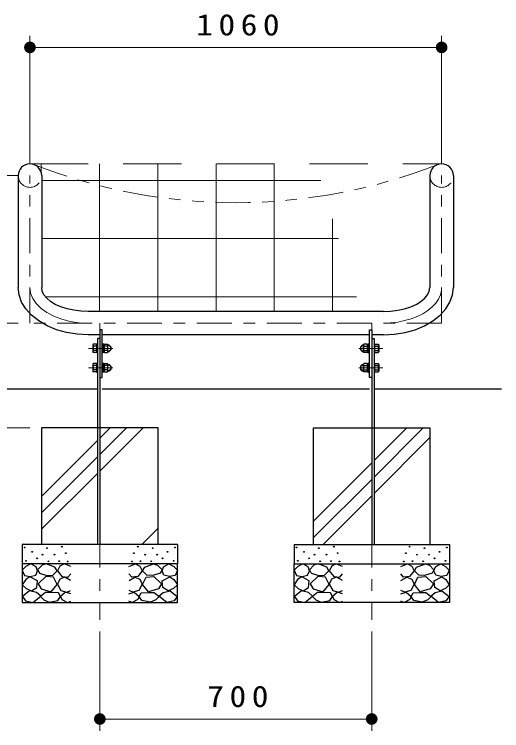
# Model space of a CAD drawing. Units: millimetres on the paper, scale 1:30. Extents: x -385 to 0, y 0 to 267.
# Drawn here: x -182.3 to -140.5, y 82.7 to 144.3 of the extents above; entities that cross this region are included whole.
import ezdxf

# ---------------------------------------------------------------- set-up
doc = ezdxf.new("R2010")
doc.units = ezdxf.units.MM
for name, pattern in [('USER1', [4.5, 2.5, -2]), ('USER2', [6, 3, -1, 1, -1]), ('USER3', [8, 3, -1, 1, -1, 1, -1]), ('USER4', [8, 5, -3])]:
    doc.linetypes.add(name, pattern=pattern)
doc.layers.add('LY_1', color=7, linetype='Continuous', lineweight=25)
doc.styles.add('ＭＳ ゴシック', font='')
doc.styles.get('ＭＳ ゴシック').set_extended_font_data('MS Gothic')

# ---------------------------------------------------------------- blocks, each defined once
blk = doc.blocks.new('filled_dot')
at = {"color": 0, "linetype": 'Continuous', "lineweight": -2, "const_width": 1.25}
blk.add_lwpolyline([(-0.625, 0, 1), (0.625, 0, 1)], format="xyb", close=True, dxfattribs=at)

msp = doc.modelspace()

# ---------------------------------------------------------------- linework, layer by layer
at = {"layer": 'LY_1', "lineweight": 13}
for p, q in [((-180.974, 131.414), (-180.974, 142.423)), ((-145.641, 131.414), (-145.641, 142.423)), ((-180.974, 141.423), (-145.641, 141.423)), ((-180, 130.673), (-180, 131.423)), ((-175, 118.756), (-175, 131.423)), ((-170, 118.756), (-170, 131.423)), ((-165, 118.756), (-165, 131.423)), ((-160, 118.756), (-160, 131.423)), ((-181.974, 130.414), (-202.983, 130.414)), ((-156.009, 130), (-179.966, 130)), ((-155, 118.756), (-155, 126.696)), ((-154.482, 125), (-179.966, 125)), ((-152.955, 120), (-179.643, 120)), ((-181.974, 117.748), (-192.983, 117.748)), ((-180.974, 108.748), (-192.983, 108.748)), ((-174.974, 105.04), (-171.267, 108.748)), ((-174.974, 106.454), (-172.681, 108.748)), ((-174.974, 107.868), (-174.095, 108.748)), ((-151.441, 104.531), (-147.225, 108.748)), ((-151.441, 105.946), (-148.639, 108.748)), ((-179.974, 102.868), (-175.174, 107.668)), ((-151.441, 103.117), (-146.641, 107.917)), ((-179.974, 101.454), (-175.174, 106.254)), ((-156.641, 100.746), (-151.641, 105.746)), ((-179.974, 100.04), (-175.174, 104.84)), ((-156.641, 99.331), (-151.641, 104.331)), ((-155.811, 98.748), (-151.641, 102.917)), ((-171.367, 98.748), (-169.974, 100.14)), ((-174.974, 91.278), (-174.974, 82.748)), ((-151.641, 91.278), (-151.641, 82.748)), ((-151.641, 83.748), (-174.974, 83.748))]:
    msp.add_line(p, q, dxfattribs=at)
at = {"layer": 'LY_1', "linetype": 'USER4', "lineweight": 13}
msp.add_line((-180.974, 131.423), (-145.641, 131.423), dxfattribs=at)
at = {"layer": 'LY_1'}
for p, q in [((-181.983, 130.414), (-181.983, 120.809)), ((-179.966, 130.414), (-179.966, 120.809)), ((-146.649, 130.414), (-146.649, 120.809)), ((-144.633, 130.414), (-144.633, 120.809)), ((-150.641, 118.756), (-175.974, 118.756)), ((-174.774, 117.18), (-174.974, 117.18)), ((-174.974, 117.18), (-174.974, 98.748)), ((-174.774, 113.081), (-174.774, 117.18)), ((-151.841, 113.081), (-151.841, 117.18)), ((-151.841, 117.18), (-151.641, 117.18)), ((-151.641, 117.18), (-151.641, 98.748)), ((-174.974, 116.739), (-175.974, 116.739)), ((-174.974, 116.414), (-175.174, 116.414)), ((-175.174, 116.414), (-175.174, 98.748)), ((-151.841, 116.739), (-174.774, 116.739)), ((-150.641, 116.739), (-151.641, 116.739)), ((-151.641, 116.414), (-151.441, 116.414)), ((-151.441, 116.414), (-151.441, 98.748)), ((-175.537, 115.947), (-175.574, 115.881)), ((-175.574, 115.881), (-175.574, 115.281)), ((-175.241, 115.947), (-175.537, 115.947)), ((-175.241, 115.764), (-175.537, 115.764)), ((-175.241, 115.981), (-175.174, 115.981)), ((-175.241, 115.181), (-175.241, 115.981)), ((-174.774, 115.981), (-174.708, 115.981)), ((-174.708, 115.981), (-174.708, 115.181)), ((-174.608, 115.939), (-174.708, 115.939)), ((-174.608, 115.897), (-174.58, 115.946)), ((-174.608, 115.223), (-174.608, 115.939)), ((-174.58, 115.946), (-174.303, 115.946)), ((-174.303, 115.763), (-174.58, 115.763)), ((-174.274, 115.897), (-174.303, 115.946)), ((-174.274, 115.265), (-174.274, 115.897)), ((-152.341, 115.897), (-152.313, 115.946)), ((-152.341, 115.265), (-152.341, 115.897)), ((-152.036, 115.946), (-152.313, 115.946)), ((-152.313, 115.763), (-152.036, 115.763)), ((-152.008, 115.897), (-152.036, 115.946)), ((-152.008, 115.939), (-151.908, 115.939)), ((-152.008, 115.223), (-152.008, 115.939)), ((-151.841, 115.981), (-151.908, 115.981)), ((-151.908, 115.981), (-151.908, 115.181)), ((-151.374, 115.981), (-151.441, 115.981)), ((-151.374, 115.181), (-151.374, 115.981)), ((-151.374, 115.947), (-151.079, 115.947)), ((-151.374, 115.764), (-151.079, 115.764)), ((-151.079, 115.947), (-151.041, 115.881)), ((-151.041, 115.881), (-151.041, 115.281)), ((-175.537, 115.215), (-175.574, 115.281)), ((-175.241, 115.398), (-175.537, 115.398)), ((-175.241, 115.215), (-175.537, 115.215)), ((-175.174, 115.181), (-175.241, 115.181)), ((-174.708, 115.181), (-174.774, 115.181)), ((-174.608, 115.608), (-174.708, 115.581)), ((-174.608, 115.581), (-174.708, 115.554)), ((-174.608, 115.223), (-174.708, 115.223)), ((-174.608, 115.265), (-174.58, 115.216)), ((-174.303, 115.398), (-174.58, 115.398)), ((-174.58, 115.216), (-174.303, 115.216)), ((-174.274, 115.265), (-174.303, 115.216)), ((-152.341, 115.265), (-152.313, 115.216)), ((-152.313, 115.398), (-152.036, 115.398)), ((-152.036, 115.216), (-152.313, 115.216)), ((-152.008, 115.265), (-152.036, 115.216)), ((-152.008, 115.608), (-151.908, 115.581)), ((-152.008, 115.581), (-151.908, 115.554)), ((-152.008, 115.223), (-151.908, 115.223)), ((-151.908, 115.181), (-151.841, 115.181)), ((-151.441, 115.181), (-151.374, 115.181)), ((-151.374, 115.398), (-151.079, 115.398)), ((-151.374, 115.215), (-151.079, 115.215)), ((-151.079, 115.215), (-151.041, 115.281)), ((-175.537, 114.28), (-175.574, 114.214)), ((-175.574, 114.214), (-175.574, 113.614)), ((-175.241, 114.28), (-175.537, 114.28)), ((-175.241, 114.097), (-175.537, 114.097)), ((-175.241, 114.314), (-175.174, 114.314)), ((-175.241, 113.514), (-175.241, 114.314)), ((-174.774, 114.314), (-174.708, 114.314)), ((-174.708, 114.314), (-174.708, 113.514)), ((-174.608, 114.273), (-174.708, 114.273)), ((-174.608, 113.941), (-174.708, 113.914)), ((-174.608, 113.914), (-174.708, 113.887)), ((-174.608, 114.23), (-174.58, 114.279)), ((-174.608, 113.556), (-174.608, 114.273)), ((-174.58, 114.279), (-174.303, 114.279)), ((-174.303, 114.097), (-174.58, 114.097)), ((-174.274, 114.23), (-174.303, 114.279)), ((-174.274, 113.598), (-174.274, 114.23)), ((-152.341, 114.23), (-152.313, 114.279)), ((-152.341, 113.598), (-152.341, 114.23)), ((-152.036, 114.279), (-152.313, 114.279)), ((-152.313, 114.097), (-152.036, 114.097)), ((-152.008, 114.23), (-152.036, 114.279)), ((-152.008, 114.273), (-151.908, 114.273)), ((-152.008, 113.556), (-152.008, 114.273)), ((-152.008, 113.941), (-151.908, 113.914)), ((-152.008, 113.914), (-151.908, 113.887)), ((-151.841, 114.314), (-151.908, 114.314)), ((-151.908, 114.314), (-151.908, 113.514)), ((-151.374, 114.314), (-151.441, 114.314)), ((-151.374, 113.514), (-151.374, 114.314)), ((-151.374, 114.28), (-151.079, 114.28)), ((-151.374, 114.097), (-151.079, 114.097)), ((-151.079, 114.28), (-151.041, 114.214)), ((-151.041, 114.214), (-151.041, 113.614)), ((-175.537, 113.549), (-175.574, 113.614)), ((-175.241, 113.731), (-175.537, 113.731)), ((-175.241, 113.549), (-175.537, 113.549)), ((-175.174, 113.514), (-175.241, 113.514)), ((-174.708, 113.514), (-174.774, 113.514)), ((-174.608, 113.556), (-174.708, 113.556)), ((-174.608, 113.598), (-174.58, 113.549)), ((-174.303, 113.732), (-174.58, 113.732)), ((-174.58, 113.549), (-174.303, 113.549)), ((-174.274, 113.598), (-174.303, 113.549)), ((-152.341, 113.598), (-152.313, 113.549)), ((-152.313, 113.732), (-152.036, 113.732)), ((-152.036, 113.549), (-152.313, 113.549)), ((-152.008, 113.598), (-152.036, 113.549)), ((-152.008, 113.556), (-151.908, 113.556)), ((-151.908, 113.514), (-151.841, 113.514)), ((-151.441, 113.514), (-151.374, 113.514)), ((-151.374, 113.731), (-151.079, 113.731)), ((-151.374, 113.549), (-151.079, 113.549)), ((-151.079, 113.549), (-151.041, 113.614)), ((-174.974, 113.081), (-174.774, 113.081)), ((-151.641, 113.081), (-151.841, 113.081)), ((-175.174, 112.081), (-186.127, 112.081)), ((-151.841, 112.081), (-174.774, 112.081)), ((-140.489, 112.081), (-151.441, 112.081)), ((-179.974, 108.748), (-179.974, 98.748)), ((-169.974, 108.748), (-179.974, 108.748)), ((-169.974, 98.748), (-169.974, 108.748)), ((-156.641, 108.748), (-146.641, 108.748)), ((-156.641, 98.748), (-156.641, 108.748)), ((-146.641, 108.748), (-146.641, 98.748)), ((-181.641, 98.748), (-181.641, 97.081)), ((-168.308, 98.748), (-181.641, 98.748)), ((-168.308, 98.748), (-168.308, 97.081)), ((-158.308, 98.748), (-158.308, 97.081)), ((-158.308, 98.748), (-144.974, 98.748)), ((-144.974, 98.748), (-144.974, 97.081)), ((-181.641, 97.081), (-181.641, 93.748)), ((-168.308, 97.081), (-181.641, 97.081)), ((-168.308, 93.748), (-168.308, 97.081)), ((-158.308, 93.748), (-158.308, 97.081)), ((-158.308, 97.081), (-144.974, 97.081)), ((-144.974, 97.081), (-144.974, 93.748)), ((-181.641, 93.748), (-168.308, 93.748)), ((-144.974, 93.748), (-158.308, 93.748))]:
    msp.add_line(p, q, dxfattribs=at)
at = {"layer": 'LY_1', "linetype": 'USER2', "lineweight": 13}
for p, q in [((-180.974, 117.748), (-180.974, 130.414)), ((-145.641, 117.748), (-145.641, 130.414)), ((-145.641, 117.748), (-180.974, 117.748)), ((-174.974, 117.748), (-174.974, 92.278)), ((-151.641, 117.748), (-151.641, 92.278)), ((-175.937, 115.581), (-173.855, 115.581)), ((-150.679, 115.581), (-152.761, 115.581)), ((-175.937, 113.914), (-173.855, 113.914)), ((-150.679, 113.914), (-152.761, 113.914))]:
    msp.add_line(p, q, dxfattribs=at)
at = {"layer": 'LY_1'}
for points in [[(-175.974, 116.739), (-176.914, 116.789), (-177.831, 116.938), (-178.702, 117.183), (-179.506, 117.517), (-180.223, 117.931), (-180.835, 118.417), (-181.328, 118.962), (-181.689, 119.552), (-181.909, 120.173), (-181.983, 120.809)], [(-175.974, 118.756), (-176.599, 118.781), (-177.208, 118.856), (-177.787, 118.98), (-178.321, 119.148), (-178.797, 119.357), (-179.204, 119.602), (-179.531, 119.877), (-179.771, 120.175), (-179.917, 120.488), (-179.966, 120.809)], [(-150.641, 118.756), (-150.017, 118.781), (-149.408, 118.856), (-148.829, 118.98), (-148.295, 119.148), (-147.819, 119.357), (-147.412, 119.602), (-147.085, 119.877), (-146.845, 120.175), (-146.699, 120.488), (-146.649, 120.809)], [(-150.641, 116.739), (-149.701, 116.789), (-148.784, 116.938), (-147.913, 117.183), (-147.11, 117.517), (-146.393, 117.931), (-145.78, 118.417), (-145.288, 118.962), (-144.927, 119.552), (-144.707, 120.173), (-144.633, 120.809)], [(-177.474, 96.858), (-178.045, 97.069), (-178.404, 96.889), (-178.615, 96.488), (-178.224, 95.981), (-177.707, 95.939), (-177.474, 96.203)], [(-172.474, 96.858), (-171.904, 97.069), (-171.545, 96.889), (-171.334, 96.488), (-171.725, 95.981), (-172.242, 95.939), (-172.474, 96.203)], [(-154.141, 96.858), (-154.711, 97.069), (-155.071, 96.889), (-155.282, 96.488), (-154.891, 95.981), (-154.374, 95.939), (-154.141, 96.203)], [(-149.141, 96.858), (-148.571, 97.069), (-148.212, 96.889), (-148.001, 96.488), (-148.391, 95.981), (-148.909, 95.939), (-149.141, 96.203)], [(-177.485, 95.654), (-177.992, 95.918), (-178.414, 95.749), (-178.615, 95.316), (-178.319, 94.798), (-177.812, 94.64), (-177.485, 94.777)], [(-172.464, 95.654), (-171.957, 95.918), (-171.535, 95.749), (-171.334, 95.316), (-171.63, 94.798), (-172.137, 94.64), (-172.464, 94.777)], [(-154.152, 95.654), (-154.659, 95.918), (-155.081, 95.749), (-155.282, 95.316), (-154.986, 94.798), (-154.479, 94.64), (-154.152, 94.777)], [(-149.131, 95.654), (-148.624, 95.918), (-148.201, 95.749), (-148.001, 95.316), (-148.296, 94.798), (-148.803, 94.64), (-149.131, 94.777)], [(-177.474, 94.502), (-177.918, 94.64), (-178.351, 94.27), (-178.235, 94.006), (-177.749, 93.763), (-177.474, 93.869)], [(-172.474, 94.502), (-172.031, 94.64), (-171.598, 94.27), (-171.714, 94.006), (-172.2, 93.763), (-172.474, 93.869)], [(-154.141, 94.502), (-154.585, 94.64), (-155.018, 94.27), (-154.902, 94.006), (-154.416, 93.763), (-154.141, 93.869)], [(-149.141, 94.502), (-148.698, 94.64), (-148.265, 94.27), (-148.381, 94.006), (-148.867, 93.763), (-149.141, 93.869)]]:
    msp.add_lwpolyline(points, dxfattribs=at)
at = {"layer": 'LY_1', "linetype": 'USER2', "lineweight": 13}
for points in [[(-175.974, 117.748), (-176.757, 117.785), (-177.52, 117.897), (-178.244, 118.081), (-178.913, 118.332), (-179.51, 118.644), (-180.02, 119.01), (-180.43, 119.419), (-180.73, 119.863), (-180.913, 120.33), (-180.974, 120.809)], [(-150.641, 117.748), (-150.023, 117.771), (-149.414, 117.841), (-148.824, 117.957), (-148.261, 118.117), (-147.736, 118.318), (-147.255, 118.557), (-146.826, 118.831), (-146.455, 119.135), (-146.149, 119.465), (-145.912, 119.815), (-145.748, 120.181), (-145.658, 120.557), (-145.645, 120.683), (-145.641, 120.809)]]:
    msp.add_lwpolyline(points, dxfattribs=at)
at = {"layer": 'LY_1'}
for points in [[(-180.893, 97.061), (-181.315, 96.86), (-181.632, 96.543), (-181.432, 96.079), (-180.946, 95.984), (-180.481, 96.089), (-180.312, 96.48), (-180.439, 96.818)], [(-179.579, 97.064), (-179.93, 96.974), (-180.318, 96.55), (-180.164, 96.271), (-179.516, 96.064), (-179.02, 96.109), (-178.642, 96.469), (-178.831, 96.803)], [(-170.37, 97.064), (-170.019, 96.974), (-169.631, 96.55), (-169.785, 96.271), (-170.433, 96.064), (-170.929, 96.109), (-171.307, 96.469), (-171.118, 96.803)], [(-169.056, 97.061), (-168.634, 96.86), (-168.317, 96.543), (-168.517, 96.079), (-169.003, 95.984), (-169.468, 96.089), (-169.637, 96.48), (-169.51, 96.818)], [(-157.56, 97.061), (-157.982, 96.86), (-158.299, 96.543), (-158.098, 96.079), (-157.612, 95.984), (-157.148, 96.089), (-156.979, 96.48), (-157.105, 96.818)], [(-156.245, 97.064), (-156.597, 96.974), (-156.984, 96.55), (-156.831, 96.271), (-156.182, 96.064), (-155.687, 96.109), (-155.308, 96.469), (-155.498, 96.803)], [(-147.037, 97.064), (-146.686, 96.974), (-146.298, 96.55), (-146.451, 96.271), (-147.1, 96.064), (-147.596, 96.109), (-147.974, 96.469), (-147.785, 96.803)], [(-145.723, 97.061), (-145.3, 96.86), (-144.983, 96.543), (-145.184, 96.079), (-145.67, 95.984), (-146.135, 96.089), (-146.304, 96.48), (-146.177, 96.818)], [(-180.002, 94.92), (-179.137, 94.658), (-178.633, 95.298), (-178.939, 95.929), (-179.606, 96.001), (-180.263, 95.37)], [(-169.947, 94.92), (-170.812, 94.658), (-171.316, 95.298), (-171.01, 95.929), (-170.343, 96.001), (-169.686, 95.37)], [(-156.669, 94.92), (-155.804, 94.658), (-155.299, 95.298), (-155.606, 95.929), (-156.272, 96.001), (-156.93, 95.37)], [(-146.613, 94.92), (-147.478, 94.658), (-147.983, 95.298), (-147.677, 95.929), (-147.01, 96.001), (-146.352, 95.37)], [(-180.977, 95.963), (-181.336, 95.73), (-181.632, 95.276), (-181.294, 94.97), (-180.851, 94.759), (-180.386, 95.054), (-180.333, 95.614)], [(-168.972, 95.963), (-168.613, 95.73), (-168.317, 95.276), (-168.655, 94.97), (-169.098, 94.759), (-169.563, 95.054), (-169.616, 95.614)], [(-157.644, 95.963), (-158.003, 95.73), (-158.299, 95.276), (-157.961, 94.97), (-157.517, 94.759), (-157.053, 95.054), (-157, 95.614)], [(-145.638, 95.963), (-145.279, 95.73), (-144.983, 95.276), (-145.321, 94.97), (-145.765, 94.759), (-146.23, 95.054), (-146.283, 95.614)], [(-181.005, 94.765), (-181.609, 94.27), (-181.34, 93.893), (-180.712, 93.758), (-180.052, 94.307), (-180.412, 94.611)], [(-168.944, 94.765), (-168.34, 94.27), (-168.609, 93.893), (-169.237, 93.758), (-169.897, 94.307), (-169.537, 94.611)], [(-157.671, 94.765), (-158.276, 94.27), (-158.007, 93.893), (-157.378, 93.758), (-156.719, 94.307), (-157.078, 94.611)], [(-145.611, 94.765), (-145.007, 94.27), (-145.276, 93.893), (-145.904, 93.758), (-146.563, 94.307), (-146.204, 94.611)], [(-179.101, 94.627), (-179.624, 94.6), (-180.065, 94.284), (-179.777, 93.978), (-179.317, 93.771), (-178.579, 93.915), (-178.353, 94.266), (-178.525, 94.591)], [(-170.848, 94.627), (-170.325, 94.6), (-169.884, 94.284), (-170.172, 93.978), (-170.632, 93.771), (-171.37, 93.915), (-171.596, 94.266), (-171.424, 94.591)], [(-155.768, 94.627), (-156.29, 94.6), (-156.732, 94.284), (-156.444, 93.978), (-155.984, 93.771), (-155.245, 93.915), (-155.02, 94.266), (-155.191, 94.591)], [(-147.514, 94.627), (-146.992, 94.6), (-146.55, 94.284), (-146.839, 93.978), (-147.298, 93.771), (-148.037, 93.915), (-148.262, 94.266), (-148.091, 94.591)]]:
    msp.add_lwpolyline(points, close=True, dxfattribs=at)
for centre in [(-181.421, 98.487), (-179.509, 98.413), (-178.227, 98.551), (-171.722, 98.551), (-170.44, 98.413), (-168.528, 98.487), (-158.088, 98.487), (-156.176, 98.413), (-154.894, 98.551), (-148.388, 98.551), (-147.106, 98.413), (-145.195, 98.487), (-180.787, 98.107), (-179.89, 97.864), (-178.858, 97.866), (-177.894, 97.983), (-172.055, 97.983), (-171.091, 97.866), (-170.059, 97.864), (-169.162, 98.107), (-157.454, 98.107), (-156.556, 97.864), (-155.525, 97.866), (-154.561, 97.983), (-148.722, 97.983), (-147.758, 97.866), (-146.726, 97.864), (-145.828, 98.107), (-181.315, 97.325), (-180.354, 97.547), (-179.393, 97.293), (-178.471, 97.298), (-177.732, 97.28), (-172.217, 97.28), (-171.478, 97.298), (-170.556, 97.293), (-169.595, 97.547), (-168.634, 97.325), (-157.982, 97.325), (-157.021, 97.547), (-156.06, 97.293), (-155.137, 97.298), (-154.398, 97.28), (-148.884, 97.28), (-148.145, 97.298), (-147.223, 97.293), (-146.261, 97.547), (-145.3, 97.325)]:
    msp.add_circle(centre, 0.0333, dxfattribs=at)
for centre, radius, start, end in [((-180.974, 130.414), 1.008, 0, 180), ((-145.641, 130.414), 1.008, 0, 180), ((-175.403, 115.855), 0.162, 145.61587, 214.38413), ((-174.96, 115.581), 0.605, 162.41211, 197.58789), ((-174.278, 115.897), 0.33, 180, 203.8649), ((-174.004, 115.581), 0.604, 162.41205, 197.58796), ((-174.605, 115.897), 0.33, 336.13512, 0.00002), ((-174.878, 115.581), 0.604, 342.41206, 17.58797), ((-174.274, 115.581), 0.283, 270.00001, 90), ((-152.341, 115.581), 0.283, 89.99999, 269.99999), ((-152.011, 115.897), 0.33, 179.99998, 203.86488), ((-151.737, 115.581), 0.604, 162.41203, 197.58794), ((-152.338, 115.897), 0.33, 336.1351, 360), ((-152.612, 115.581), 0.604, 342.41204, 17.58796), ((-151.213, 115.855), 0.162, 325.61586, 34.38414), ((-151.656, 115.581), 0.605, 342.41211, 17.58789), ((-175.403, 115.307), 0.162, 145.61587, 214.38413), ((-174.278, 115.265), 0.33, 156.1351, 180), ((-174.605, 115.265), 0.33, 0.00002, 23.86492), ((-152.011, 115.265), 0.33, 156.13508, 179.99998), ((-152.338, 115.265), 0.33, 360, 23.8649), ((-151.213, 115.307), 0.162, 325.61586, 34.38414), ((-175.403, 114.188), 0.162, 145.61587, 214.38413), ((-174.96, 113.914), 0.605, 162.41211, 197.58789), ((-174.278, 114.23), 0.33, 180, 203.8649), ((-174.004, 113.914), 0.604, 162.41205, 197.58796), ((-174.605, 114.23), 0.33, 336.13512, 0.00002), ((-174.878, 113.914), 0.604, 342.41206, 17.58797), ((-174.274, 113.914), 0.283, 270.00001, 90), ((-152.341, 113.914), 0.283, 89.99999, 269.99999), ((-152.011, 114.23), 0.33, 179.99998, 203.86488), ((-151.737, 113.914), 0.604, 162.41203, 197.58794), ((-152.338, 114.23), 0.33, 336.1351, 360), ((-152.612, 113.914), 0.604, 342.41204, 17.58796), ((-151.213, 114.188), 0.162, 325.61586, 34.38414), ((-151.656, 113.914), 0.605, 342.41211, 17.58789), ((-175.403, 113.64), 0.162, 145.61587, 214.38413), ((-174.278, 113.598), 0.33, 156.1351, 180), ((-174.605, 113.598), 0.33, 0.00002, 23.86492), ((-152.011, 113.598), 0.33, 156.13508, 179.99998), ((-152.338, 113.598), 0.33, 360, 23.8649), ((-151.213, 113.64), 0.162, 325.61586, 34.38414)]:
    msp.add_arc(centre, radius, start, end, dxfattribs=at)
at = {"layer": 'LY_1', "linetype": 'USER3', "lineweight": 13}
msp.add_arc((-163.308, 175.73), 47.641, 248.66715, 291.33285, dxfattribs=at)
at = {"layer": 'LY_1', "linetype": 'USER1', "lineweight": 13}
for centre, radius, start, end in [((-180.974, 130.414), 1.008, 180, 0), ((-145.641, 130.414), 1.008, 180, 0), ((-174.274, 115.581), 0.243, 270.00001, 90), ((-152.341, 115.581), 0.243, 89.99999, 269.99999), ((-174.274, 113.914), 0.243, 270.00001, 90), ((-152.341, 113.914), 0.243, 89.99999, 269.99999)]:
    msp.add_arc(centre, radius, start, end, dxfattribs=at)

# ---------------------------------------------------------------- block references
at = {"layer": 'LY_1', "lineweight": 13, "xscale": 0.4, "yscale": 0.4}
for p in [(-180.974, 141.423), (-174.974, 83.748)]:
    msp.add_blockref('filled_dot', p, dxfattribs=at)
at = {"layer": 'LY_1', "lineweight": 13, "xscale": 0.4, "yscale": 0.4, "rotation": 180}
for p in [(-145.641, 141.423), (-151.641, 83.748)]:
    msp.add_blockref('filled_dot', p, dxfattribs=at)

# ---------------------------------------------------------------- texts
at = {"layer": 'LY_1', "char_height": 1.833, "attachment_point": 8, "style": 'ＭＳ ゴシック'}
for s, insert in [('\\T1.33;\\W1.15;1060', (-162.887, 142.423)), ('\\T1.33;\\W1.15;700', (-162.891, 84.748))]:
    msp.add_mtext(s, dxfattribs=dict(at, insert=insert))

doc.saveas('drawing.dxf')
